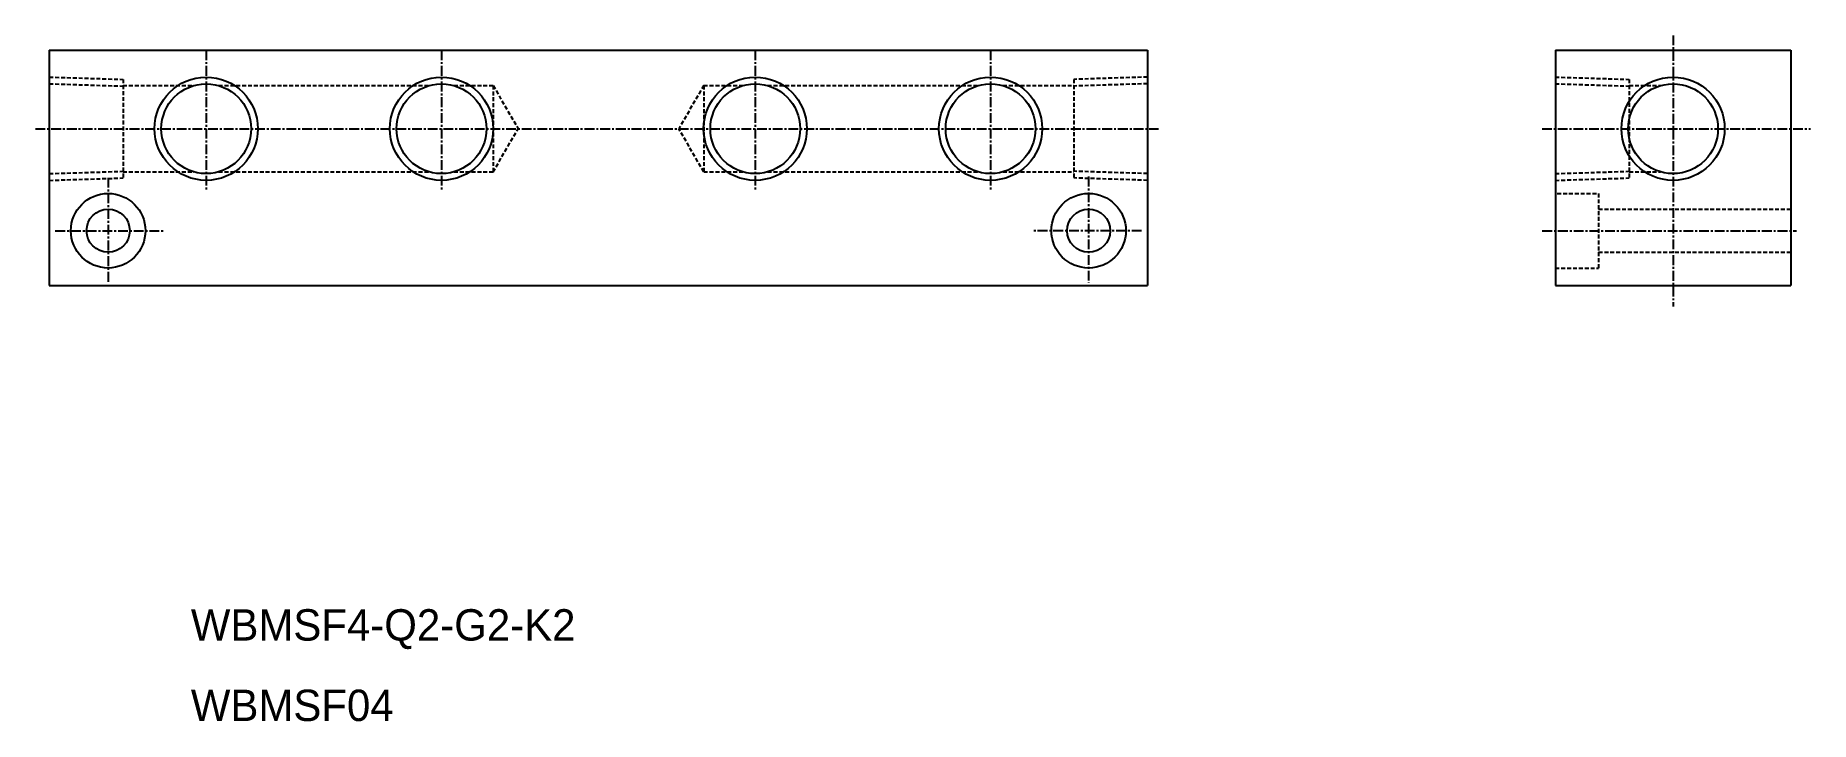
# Model space of a CAD drawing. Extents: x 870 to 1096, y 324 to 411.
import ezdxf

# ---------------------------------------------------------------- set-up
doc = ezdxf.new("R2010")
doc.units = 0
doc.linetypes.add('CENTER', pattern=[2, 1.25, -0.25, 0.25, -0.25])
doc.linetypes.add('DASHED', pattern=[0.75, 0.5, -0.25])
doc.layers.get('0').update_dxf_attribs({"linetype": 'CONTINUOUS'})
doc.layers.add('CENTER', color=1, linetype='CENTER')

msp = doc.modelspace()

# ---------------------------------------------------------------- linework, layer by layer
at = {"color": 7, "linetype": 'CONTINUOUS'}
for p, q in [((871.41, 409.05), (1011.41, 409.05)), ((871.41, 409.05), (871.41, 379.05)), ((1011.41, 409.05), (1011.41, 379.05)), ((1063.42, 409.05), (1093.42, 409.05)), ((1063.42, 409.05), (1063.42, 379.05)), ((1093.42, 409.05), (1093.42, 379.05)), ((871.41, 379.05), (1011.41, 379.05)), ((1063.42, 379.05), (1093.42, 379.05))]:
    msp.add_line(p, q, dxfattribs=at)
at = {"color": 3, "linetype": 'DASHED'}
for p, q in [((871.41, 405.63), (880.81, 405.34)), ((880.81, 405.34), (880.81, 392.77)), ((1011.41, 405.63), (1002.01, 405.34)), ((1002.01, 405.34), (1002.01, 392.77)), ((1063.42, 405.63), (1072.82, 405.34)), ((1072.82, 405.34), (1072.82, 392.77)), ((871.41, 404.78), (880.81, 404.48)), ((880.81, 404.55), (889.83, 404.55)), ((892.99, 404.55), (919.83, 404.55)), ((922.99, 404.55), (927.99, 404.55)), ((927.99, 404.55), (931.17, 399.05)), ((927.99, 404.55), (927.99, 393.55)), ((954.84, 404.55), (951.66, 399.05)), ((954.84, 404.55), (954.84, 393.55)), ((954.84, 404.55), (959.83, 404.55)), ((962.99, 404.55), (989.83, 404.55)), ((992.99, 404.55), (1002.01, 404.55)), ((1011.41, 404.78), (1002.01, 404.48)), ((1063.42, 404.78), (1072.82, 404.48)), ((1072.82, 404.55), (1076.84, 404.55)), ((927.99, 393.55), (931.17, 399.05)), ((954.84, 393.55), (951.66, 399.05)), ((871.41, 393.33), (880.81, 393.62)), ((871.41, 392.47), (880.81, 392.77)), ((880.81, 393.55), (889.83, 393.55)), ((892.99, 393.55), (919.83, 393.55)), ((922.99, 393.55), (927.99, 393.55)), ((954.84, 393.55), (959.83, 393.55)), ((962.99, 393.55), (989.83, 393.55)), ((992.99, 393.55), (1002.01, 393.55)), ((1011.41, 393.33), (1002.01, 393.62)), ((1011.41, 392.47), (1002.01, 392.77)), ((1063.42, 393.33), (1072.82, 393.62)), ((1063.42, 392.47), (1072.82, 392.77)), ((1072.82, 393.55), (1076.84, 393.55)), ((1063.65, 390.8), (1068.92, 390.8)), ((1068.92, 390.8), (1068.92, 381.3)), ((1068.92, 388.8), (1093.42, 388.8)), ((1068.92, 383.3), (1093.42, 383.3)), ((1063.42, 381.3), (1068.92, 381.3))]:
    msp.add_line(p, q, dxfattribs=at)
at = {"color": 3, "linetype": 'CONTINUOUS'}
for centre in [(891.41, 399.05), (921.41, 399.05), (961.41, 399.05), (991.41, 399.05), (1078.42, 399.05)]:
    msp.add_circle(centre, 6.58, dxfattribs=at)
at = {"color": 7, "linetype": 'CONTINUOUS'}
for centre, radius in [((891.41, 399.05), 5.72), ((921.41, 399.05), 5.72), ((961.41, 399.05), 5.72), ((991.41, 399.05), 5.72), ((1078.42, 399.05), 5.72), ((878.91, 386.05), 4.75), ((1003.91, 386.05), 4.75), ((878.91, 386.05), 2.75), ((1003.91, 386.05), 2.75)]:
    msp.add_circle(centre, radius, dxfattribs=at)
at = {"layer": 'CENTER', "color": 1, "linetype": 'CENTER'}
for p, q in [((1078.42, 410.93), (1078.42, 376.38)), ((891.41, 409.05), (891.41, 391.05)), ((921.41, 409.05), (921.41, 391.05)), ((961.41, 409.05), (961.41, 391.05)), ((991.41, 409.05), (991.41, 391.05)), ((869.65, 399.05), (1012.84, 399.05)), ((1061.72, 399.05), (1095.94, 399.05)), ((878.91, 392.8), (878.91, 379.41)), ((1003.91, 392.94), (1003.91, 379.41)), ((872.17, 386.05), (885.96, 386.05)), ((1010.66, 386.05), (996.87, 386.05)), ((1061.75, 386.05), (1094.18, 386.05))]:
    msp.add_line(p, q, dxfattribs=at)

# ---------------------------------------------------------------- texts
at = {"color": 7, "linetype": 'CONTINUOUS'}
for s, p in [('WBMSF4-Q2-G2-K2', (889.45, 333.82)), ('WBMSF04', (889.45, 323.57))]:
    msp.add_text(s, height=4, dxfattribs=at).set_placement(p)

doc.saveas('drawing.dxf')
